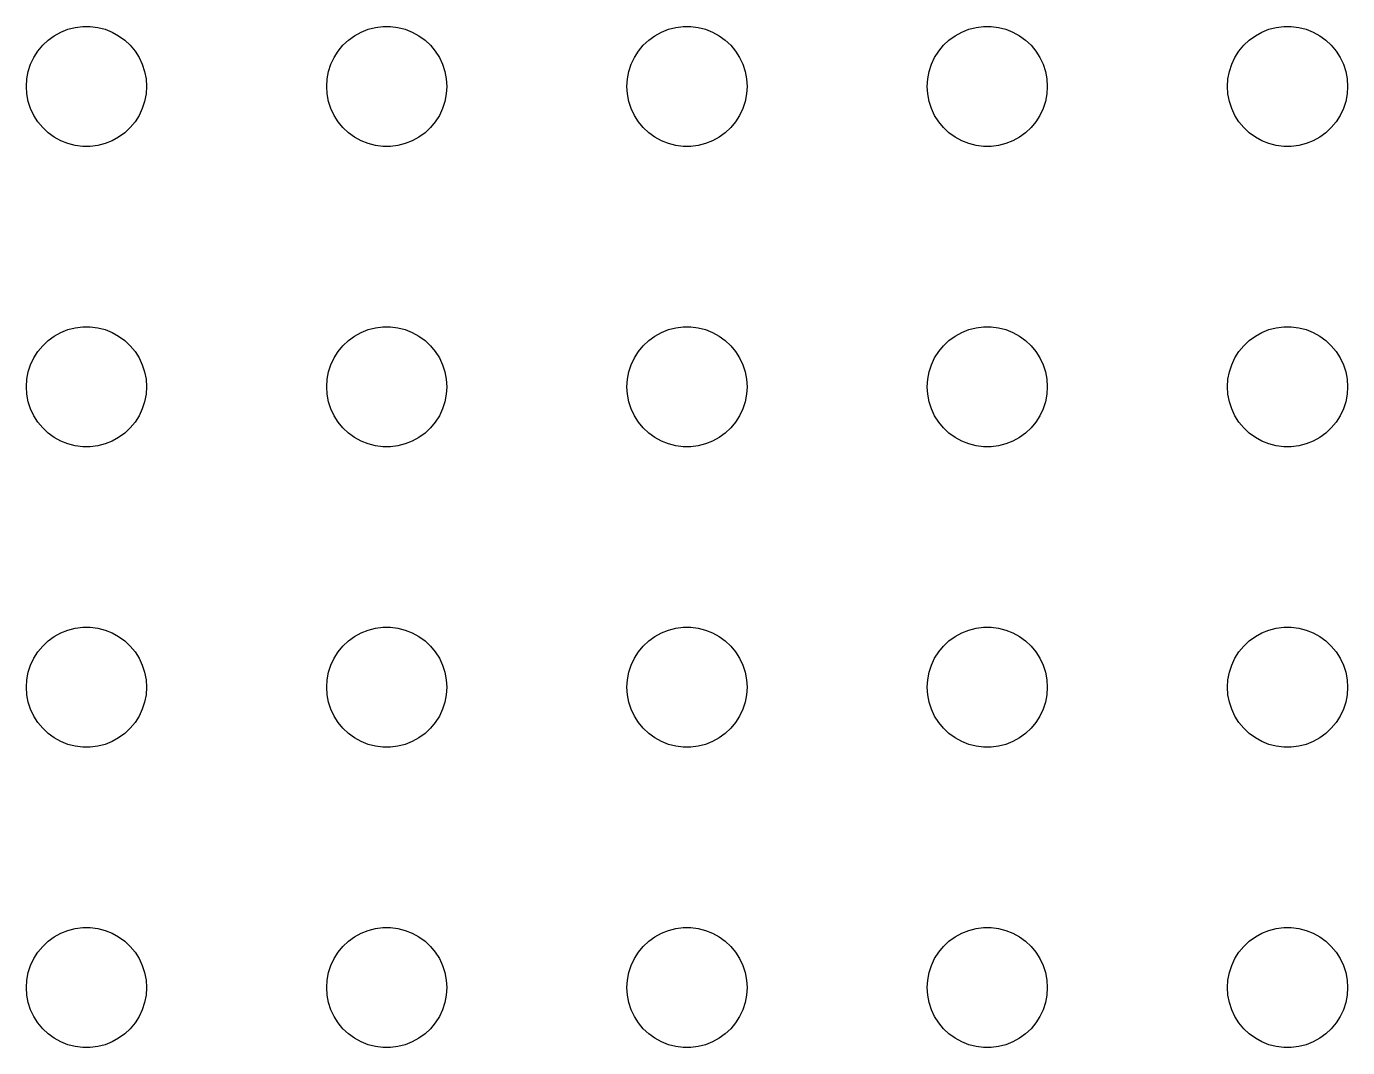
# Model space of a CAD drawing. Header units: metres. Extents: x -75 to 75, y -56 to 56.
# Drawn here: x -35.25 to -2.25, y -1.5 to 24 of the extents above; entities that cross this region are included whole.
import ezdxf

# ---------------------------------------------------------------- set-up
doc = ezdxf.new("R2010")
doc.units = ezdxf.units.M

msp = doc.modelspace()

# ---------------------------------------------------------------- linework, layer by layer
for p, q in [((-34.7061, 23.6558), (-34.5537, 23.7665)), ((-34.5537, 23.7665), (-34.3887, 23.8572)), ((-34.3887, 23.8572), (-34.2135, 23.9266)), ((-34.2135, 23.9266), (-34.0311, 23.9734)), ((-34.0311, 23.9734), (-33.8442, 23.997)), ((-33.8442, 23.997), (-33.6558, 23.997)), ((-33.6558, 23.997), (-33.4689, 23.9734)), ((-33.4689, 23.9734), (-33.2865, 23.9266)), ((-33.2865, 23.9266), (-33.1113, 23.8572)), ((-33.1113, 23.8572), (-32.9463, 23.7665)), ((-32.9463, 23.7665), (-32.7939, 23.6558)), ((-27.2061, 23.6558), (-27.0537, 23.7665)), ((-27.0537, 23.7665), (-26.8887, 23.8572)), ((-26.8887, 23.8572), (-26.7135, 23.9266)), ((-26.7135, 23.9266), (-26.5311, 23.9734)), ((-26.5311, 23.9734), (-26.3442, 23.997)), ((-26.3442, 23.997), (-26.1558, 23.997)), ((-26.1558, 23.997), (-25.9689, 23.9734)), ((-25.9689, 23.9734), (-25.7865, 23.9266)), ((-25.7865, 23.9266), (-25.6113, 23.8572)), ((-25.6113, 23.8572), (-25.4463, 23.7665)), ((-25.4463, 23.7665), (-25.2939, 23.6558)), ((-19.7061, 23.6558), (-19.5537, 23.7665)), ((-19.5537, 23.7665), (-19.3887, 23.8572)), ((-19.3887, 23.8572), (-19.2135, 23.9266)), ((-19.2135, 23.9266), (-19.0311, 23.9734)), ((-19.0311, 23.9734), (-18.8442, 23.997)), ((-18.8442, 23.997), (-18.6558, 23.997)), ((-18.6558, 23.997), (-18.4689, 23.9734)), ((-18.4689, 23.9734), (-18.2865, 23.9266)), ((-18.2865, 23.9266), (-18.1113, 23.8572)), ((-18.1113, 23.8572), (-17.9463, 23.7665)), ((-17.9463, 23.7665), (-17.7939, 23.6558)), ((-12.2061, 23.6558), (-12.0537, 23.7665)), ((-12.0537, 23.7665), (-11.8887, 23.8572)), ((-11.8887, 23.8572), (-11.7135, 23.9266)), ((-11.7135, 23.9266), (-11.5311, 23.9734)), ((-11.5311, 23.9734), (-11.3442, 23.997)), ((-11.3442, 23.997), (-11.1558, 23.997)), ((-11.1558, 23.997), (-10.9689, 23.9734)), ((-10.9689, 23.9734), (-10.7865, 23.9266)), ((-10.7865, 23.9266), (-10.6113, 23.8572)), ((-10.6113, 23.8572), (-10.4463, 23.7665)), ((-10.4463, 23.7665), (-10.2939, 23.6558)), ((-4.70613, 23.6558), (-4.55373, 23.7665)), ((-4.55373, 23.7665), (-4.38866, 23.8572)), ((-4.38866, 23.8572), (-4.21352, 23.9266)), ((-4.21352, 23.9266), (-4.03107, 23.9734)), ((-4.03107, 23.9734), (-3.84418, 23.997)), ((-3.84418, 23.997), (-3.65581, 23.997)), ((-3.65581, 23.997), (-3.46892, 23.9734)), ((-3.46892, 23.9734), (-3.28647, 23.9266)), ((-3.28647, 23.9266), (-3.11133, 23.8572)), ((-3.11133, 23.8572), (-2.94626, 23.7665)), ((-2.94626, 23.7665), (-2.79385, 23.6558)), ((-34.9635, 23.3817), (-34.8434, 23.5268)), ((-34.8434, 23.5268), (-34.7061, 23.6558)), ((-32.7939, 23.6558), (-32.6565, 23.5268)), ((-32.6565, 23.5268), (-32.5365, 23.3817)), ((-27.4635, 23.3817), (-27.3434, 23.5268)), ((-27.3434, 23.5268), (-27.2061, 23.6558)), ((-25.2939, 23.6558), (-25.1565, 23.5268)), ((-25.1565, 23.5268), (-25.0365, 23.3817)), ((-19.9635, 23.3817), (-19.8434, 23.5268)), ((-19.8434, 23.5268), (-19.7061, 23.6558)), ((-17.7939, 23.6558), (-17.6565, 23.5268)), ((-17.6565, 23.5268), (-17.5365, 23.3817)), ((-12.4635, 23.3817), (-12.3434, 23.5268)), ((-12.3434, 23.5268), (-12.2061, 23.6558)), ((-10.2939, 23.6558), (-10.1565, 23.5268)), ((-10.1565, 23.5268), (-10.0365, 23.3817)), ((-4.96352, 23.3817), (-4.84344, 23.5268)), ((-4.84344, 23.5268), (-4.70613, 23.6558)), ((-2.79385, 23.6558), (-2.65654, 23.5268)), ((-2.65654, 23.5268), (-2.53647, 23.3817)), ((-35.1447, 23.0522), (-35.0645, 23.2226)), ((-35.0645, 23.2226), (-34.9635, 23.3817)), ((-32.5365, 23.3817), (-32.4355, 23.2226)), ((-32.4355, 23.2226), (-32.3553, 23.0522)), ((-27.6447, 23.0522), (-27.5645, 23.2226)), ((-27.5645, 23.2226), (-27.4635, 23.3817)), ((-25.0365, 23.3817), (-24.9355, 23.2226)), ((-24.9355, 23.2226), (-24.8553, 23.0522)), ((-20.1447, 23.0522), (-20.0645, 23.2226)), ((-20.0645, 23.2226), (-19.9635, 23.3817)), ((-17.5365, 23.3817), (-17.4355, 23.2226)), ((-17.4355, 23.2226), (-17.3553, 23.0522)), ((-12.6447, 23.0522), (-12.5645, 23.2226)), ((-12.5645, 23.2226), (-12.4635, 23.3817)), ((-10.0365, 23.3817), (-9.93553, 23.2226)), ((-9.93553, 23.2226), (-9.85533, 23.0522)), ((-5.14465, 23.0522), (-5.06445, 23.2226)), ((-5.06445, 23.2226), (-4.96352, 23.3817)), ((-2.53647, 23.3817), (-2.43553, 23.2226)), ((-2.43553, 23.2226), (-2.35533, 23.0522)), ((-35.2382, 22.688), (-35.2029, 22.873)), ((-35.2029, 22.873), (-35.1447, 23.0522)), ((-32.3553, 23.0522), (-32.2971, 22.873)), ((-32.2971, 22.873), (-32.2618, 22.688)), ((-27.7382, 22.688), (-27.7029, 22.873)), ((-27.7029, 22.873), (-27.6447, 23.0522)), ((-24.8553, 23.0522), (-24.7971, 22.873)), ((-24.7971, 22.873), (-24.7618, 22.688)), ((-20.2382, 22.688), (-20.2029, 22.873)), ((-20.2029, 22.873), (-20.1447, 23.0522)), ((-17.3553, 23.0522), (-17.2971, 22.873)), ((-17.2971, 22.873), (-17.2618, 22.688)), ((-12.7382, 22.688), (-12.7029, 22.873)), ((-12.7029, 22.873), (-12.6447, 23.0522)), ((-9.85533, 23.0522), (-9.79712, 22.873)), ((-9.79712, 22.873), (-9.76183, 22.688)), ((-5.23816, 22.688), (-5.20287, 22.873)), ((-5.20287, 22.873), (-5.14465, 23.0522)), ((-2.35533, 23.0522), (-2.29712, 22.873)), ((-2.29712, 22.873), (-2.26183, 22.688)), ((-35.25, 22.5), (-35.2382, 22.688)), ((-35.2382, 22.312), (-35.25, 22.5)), ((-32.2618, 22.688), (-32.25, 22.5)), ((-32.25, 22.5), (-32.2618, 22.312)), ((-27.75, 22.5), (-27.7382, 22.688)), ((-27.7382, 22.312), (-27.75, 22.5)), ((-24.7618, 22.688), (-24.75, 22.5)), ((-24.75, 22.5), (-24.7618, 22.312)), ((-20.25, 22.5), (-20.2382, 22.688)), ((-20.2382, 22.312), (-20.25, 22.5)), ((-17.2618, 22.688), (-17.25, 22.5)), ((-17.25, 22.5), (-17.2618, 22.312)), ((-12.75, 22.5), (-12.7382, 22.688)), ((-12.7382, 22.312), (-12.75, 22.5)), ((-9.76183, 22.688), (-9.75, 22.5)), ((-9.75, 22.5), (-9.76183, 22.312)), ((-5.25, 22.5), (-5.23816, 22.688)), ((-5.23816, 22.312), (-5.25, 22.5)), ((-2.26183, 22.688), (-2.25, 22.5)), ((-2.25, 22.5), (-2.26183, 22.312)), ((-35.2029, 22.127), (-35.2382, 22.312)), ((-35.1447, 21.9478), (-35.2029, 22.127)), ((-32.2971, 22.127), (-32.3553, 21.9478)), ((-32.2618, 22.312), (-32.2971, 22.127)), ((-27.7029, 22.127), (-27.7382, 22.312)), ((-27.6447, 21.9478), (-27.7029, 22.127)), ((-24.7971, 22.127), (-24.8553, 21.9478)), ((-24.7618, 22.312), (-24.7971, 22.127)), ((-20.2029, 22.127), (-20.2382, 22.312)), ((-20.1447, 21.9478), (-20.2029, 22.127)), ((-17.2971, 22.127), (-17.3553, 21.9478)), ((-17.2618, 22.312), (-17.2971, 22.127)), ((-12.7029, 22.127), (-12.7382, 22.312)), ((-12.6447, 21.9478), (-12.7029, 22.127)), ((-9.79712, 22.127), (-9.85533, 21.9478)), ((-9.76183, 22.312), (-9.79712, 22.127)), ((-5.20287, 22.127), (-5.23816, 22.312)), ((-5.14465, 21.9478), (-5.20287, 22.127)), ((-2.29712, 22.127), (-2.35533, 21.9478)), ((-2.26183, 22.312), (-2.29712, 22.127)), ((-35.0645, 21.7774), (-35.1447, 21.9478)), ((-32.3553, 21.9478), (-32.4355, 21.7774)), ((-27.5645, 21.7774), (-27.6447, 21.9478)), ((-24.8553, 21.9478), (-24.9355, 21.7774)), ((-20.0645, 21.7774), (-20.1447, 21.9478)), ((-17.3553, 21.9478), (-17.4355, 21.7774)), ((-12.5645, 21.7774), (-12.6447, 21.9478)), ((-9.85533, 21.9478), (-9.93553, 21.7774)), ((-5.06445, 21.7774), (-5.14465, 21.9478)), ((-2.35533, 21.9478), (-2.43553, 21.7774)), ((-34.9635, 21.6183), (-35.0645, 21.7774)), ((-34.8434, 21.4732), (-34.9635, 21.6183)), ((-34.7061, 21.3442), (-34.8434, 21.4732)), ((-32.6565, 21.4732), (-32.7939, 21.3442)), ((-32.5365, 21.6183), (-32.6565, 21.4732)), ((-32.4355, 21.7774), (-32.5365, 21.6183)), ((-27.4635, 21.6183), (-27.5645, 21.7774)), ((-27.3434, 21.4732), (-27.4635, 21.6183)), ((-27.2061, 21.3442), (-27.3434, 21.4732)), ((-25.1565, 21.4732), (-25.2939, 21.3442)), ((-25.0365, 21.6183), (-25.1565, 21.4732)), ((-24.9355, 21.7774), (-25.0365, 21.6183)), ((-19.9635, 21.6183), (-20.0645, 21.7774)), ((-19.8434, 21.4732), (-19.9635, 21.6183)), ((-19.7061, 21.3442), (-19.8434, 21.4732)), ((-17.6565, 21.4732), (-17.7939, 21.3442)), ((-17.5365, 21.6183), (-17.6565, 21.4732)), ((-17.4355, 21.7774), (-17.5365, 21.6183)), ((-12.4635, 21.6183), (-12.5645, 21.7774)), ((-12.3434, 21.4732), (-12.4635, 21.6183)), ((-12.2061, 21.3442), (-12.3434, 21.4732)), ((-10.1565, 21.4732), (-10.2939, 21.3442)), ((-10.0365, 21.6183), (-10.1565, 21.4732)), ((-9.93553, 21.7774), (-10.0365, 21.6183)), ((-4.96352, 21.6183), (-5.06445, 21.7774)), ((-4.84344, 21.4732), (-4.96352, 21.6183)), ((-4.70613, 21.3442), (-4.84344, 21.4732)), ((-2.65654, 21.4732), (-2.79385, 21.3442)), ((-2.53647, 21.6183), (-2.65654, 21.4732)), ((-2.43553, 21.7774), (-2.53647, 21.6183)), ((-34.5537, 21.2335), (-34.7061, 21.3442)), ((-34.3887, 21.1427), (-34.5537, 21.2335)), ((-34.2135, 21.0734), (-34.3887, 21.1427)), ((-33.1113, 21.1427), (-33.2865, 21.0734)), ((-32.9463, 21.2335), (-33.1113, 21.1427)), ((-32.7939, 21.3442), (-32.9463, 21.2335)), ((-27.0537, 21.2335), (-27.2061, 21.3442)), ((-26.8887, 21.1427), (-27.0537, 21.2335)), ((-26.7135, 21.0734), (-26.8887, 21.1427)), ((-25.6113, 21.1427), (-25.7865, 21.0734)), ((-25.4463, 21.2335), (-25.6113, 21.1427)), ((-25.2939, 21.3442), (-25.4463, 21.2335)), ((-19.5537, 21.2335), (-19.7061, 21.3442)), ((-19.3887, 21.1427), (-19.5537, 21.2335)), ((-19.2135, 21.0734), (-19.3887, 21.1427)), ((-18.1113, 21.1427), (-18.2865, 21.0734)), ((-17.9463, 21.2335), (-18.1113, 21.1427)), ((-17.7939, 21.3442), (-17.9463, 21.2335)), ((-12.0537, 21.2335), (-12.2061, 21.3442)), ((-11.8887, 21.1427), (-12.0537, 21.2335)), ((-11.7135, 21.0734), (-11.8887, 21.1427)), ((-10.6113, 21.1427), (-10.7865, 21.0734)), ((-10.4463, 21.2335), (-10.6113, 21.1427)), ((-10.2939, 21.3442), (-10.4463, 21.2335)), ((-4.55373, 21.2335), (-4.70613, 21.3442)), ((-4.38866, 21.1427), (-4.55373, 21.2335)), ((-4.21352, 21.0734), (-4.38866, 21.1427)), ((-3.11133, 21.1427), (-3.28647, 21.0734)), ((-2.94626, 21.2335), (-3.11133, 21.1427)), ((-2.79385, 21.3442), (-2.94626, 21.2335)), ((-34.0311, 21.0266), (-34.2135, 21.0734)), ((-33.8442, 21.003), (-34.0311, 21.0266)), ((-33.6558, 21.003), (-33.8442, 21.003)), ((-33.4689, 21.0266), (-33.6558, 21.003)), ((-33.2865, 21.0734), (-33.4689, 21.0266)), ((-26.5311, 21.0266), (-26.7135, 21.0734)), ((-26.3442, 21.003), (-26.5311, 21.0266)), ((-26.1558, 21.003), (-26.3442, 21.003)), ((-25.9689, 21.0266), (-26.1558, 21.003)), ((-25.7865, 21.0734), (-25.9689, 21.0266)), ((-19.0311, 21.0266), (-19.2135, 21.0734)), ((-18.8442, 21.003), (-19.0311, 21.0266)), ((-18.6558, 21.003), (-18.8442, 21.003)), ((-18.4689, 21.0266), (-18.6558, 21.003)), ((-18.2865, 21.0734), (-18.4689, 21.0266)), ((-11.5311, 21.0266), (-11.7135, 21.0734)), ((-11.3442, 21.003), (-11.5311, 21.0266)), ((-11.1558, 21.003), (-11.3442, 21.003)), ((-10.9689, 21.0266), (-11.1558, 21.003)), ((-10.7865, 21.0734), (-10.9689, 21.0266)), ((-4.03107, 21.0266), (-4.21352, 21.0734)), ((-3.84418, 21.003), (-4.03107, 21.0266)), ((-3.65581, 21.003), (-3.84418, 21.003)), ((-3.46892, 21.0266), (-3.65581, 21.003)), ((-3.28647, 21.0734), (-3.46892, 21.0266)), ((-34.7061, 16.1558), (-34.5537, 16.2665)), ((-34.5537, 16.2665), (-34.3887, 16.3572)), ((-34.3887, 16.3572), (-34.2135, 16.4266)), ((-34.2135, 16.4266), (-34.0311, 16.4734)), ((-34.0311, 16.4734), (-33.8442, 16.497)), ((-33.8442, 16.497), (-33.6558, 16.497)), ((-33.6558, 16.497), (-33.4689, 16.4734)), ((-33.4689, 16.4734), (-33.2865, 16.4266)), ((-33.2865, 16.4266), (-33.1113, 16.3572)), ((-33.1113, 16.3572), (-32.9463, 16.2665)), ((-32.9463, 16.2665), (-32.7939, 16.1558)), ((-27.2061, 16.1558), (-27.0537, 16.2665)), ((-27.0537, 16.2665), (-26.8887, 16.3572)), ((-26.8887, 16.3572), (-26.7135, 16.4266)), ((-26.7135, 16.4266), (-26.5311, 16.4734)), ((-26.5311, 16.4734), (-26.3442, 16.497)), ((-26.3442, 16.497), (-26.1558, 16.497)), ((-26.1558, 16.497), (-25.9689, 16.4734)), ((-25.9689, 16.4734), (-25.7865, 16.4266)), ((-25.7865, 16.4266), (-25.6113, 16.3572)), ((-25.6113, 16.3572), (-25.4463, 16.2665)), ((-25.4463, 16.2665), (-25.2939, 16.1558)), ((-19.7061, 16.1558), (-19.5537, 16.2665)), ((-19.5537, 16.2665), (-19.3887, 16.3572)), ((-19.3887, 16.3572), (-19.2135, 16.4266)), ((-19.2135, 16.4266), (-19.0311, 16.4734)), ((-19.0311, 16.4734), (-18.8442, 16.497)), ((-18.8442, 16.497), (-18.6558, 16.497)), ((-18.6558, 16.497), (-18.4689, 16.4734)), ((-18.4689, 16.4734), (-18.2865, 16.4266)), ((-18.2865, 16.4266), (-18.1113, 16.3572)), ((-18.1113, 16.3572), (-17.9463, 16.2665)), ((-17.9463, 16.2665), (-17.7939, 16.1558)), ((-12.2061, 16.1558), (-12.0537, 16.2665)), ((-12.0537, 16.2665), (-11.8887, 16.3572)), ((-11.8887, 16.3572), (-11.7135, 16.4266)), ((-11.7135, 16.4266), (-11.5311, 16.4734)), ((-11.5311, 16.4734), (-11.3442, 16.497)), ((-11.3442, 16.497), (-11.1558, 16.497)), ((-11.1558, 16.497), (-10.9689, 16.4734)), ((-10.9689, 16.4734), (-10.7865, 16.4266)), ((-10.7865, 16.4266), (-10.6113, 16.3572)), ((-10.6113, 16.3572), (-10.4463, 16.2665)), ((-10.4463, 16.2665), (-10.2939, 16.1558)), ((-4.70613, 16.1558), (-4.55373, 16.2665)), ((-4.55373, 16.2665), (-4.38866, 16.3572)), ((-4.38866, 16.3572), (-4.21352, 16.4266)), ((-4.21352, 16.4266), (-4.03107, 16.4734)), ((-4.03107, 16.4734), (-3.84418, 16.497)), ((-3.84418, 16.497), (-3.65581, 16.497)), ((-3.65581, 16.497), (-3.46892, 16.4734)), ((-3.46892, 16.4734), (-3.28647, 16.4266)), ((-3.28647, 16.4266), (-3.11133, 16.3572)), ((-3.11133, 16.3572), (-2.94626, 16.2665)), ((-2.94626, 16.2665), (-2.79385, 16.1558)), ((-35.0645, 15.7226), (-34.9635, 15.8817)), ((-34.9635, 15.8817), (-34.8434, 16.0268)), ((-34.8434, 16.0268), (-34.7061, 16.1558)), ((-32.7939, 16.1558), (-32.6565, 16.0268)), ((-32.6565, 16.0268), (-32.5365, 15.8817)), ((-32.5365, 15.8817), (-32.4355, 15.7226)), ((-27.5645, 15.7226), (-27.4635, 15.8817)), ((-27.4635, 15.8817), (-27.3434, 16.0268)), ((-27.3434, 16.0268), (-27.2061, 16.1558)), ((-25.2939, 16.1558), (-25.1565, 16.0268)), ((-25.1565, 16.0268), (-25.0365, 15.8817)), ((-25.0365, 15.8817), (-24.9355, 15.7226)), ((-20.0645, 15.7226), (-19.9635, 15.8817)), ((-19.9635, 15.8817), (-19.8434, 16.0268)), ((-19.8434, 16.0268), (-19.7061, 16.1558)), ((-17.7939, 16.1558), (-17.6565, 16.0268)), ((-17.6565, 16.0268), (-17.5365, 15.8817)), ((-17.5365, 15.8817), (-17.4355, 15.7226)), ((-12.5645, 15.7226), (-12.4635, 15.8817)), ((-12.4635, 15.8817), (-12.3434, 16.0268)), ((-12.3434, 16.0268), (-12.2061, 16.1558)), ((-10.2939, 16.1558), (-10.1565, 16.0268)), ((-10.1565, 16.0268), (-10.0365, 15.8817)), ((-10.0365, 15.8817), (-9.93553, 15.7226)), ((-5.06445, 15.7226), (-4.96352, 15.8817)), ((-4.96352, 15.8817), (-4.84344, 16.0268)), ((-4.84344, 16.0268), (-4.70613, 16.1558)), ((-2.79385, 16.1558), (-2.65654, 16.0268)), ((-2.65654, 16.0268), (-2.53647, 15.8817)), ((-2.53647, 15.8817), (-2.43553, 15.7226)), ((-35.2029, 15.373), (-35.1447, 15.5522)), ((-35.1447, 15.5522), (-35.0645, 15.7226)), ((-32.4355, 15.7226), (-32.3553, 15.5522)), ((-32.3553, 15.5522), (-32.2971, 15.373)), ((-27.7029, 15.373), (-27.6447, 15.5522)), ((-27.6447, 15.5522), (-27.5645, 15.7226)), ((-24.9355, 15.7226), (-24.8553, 15.5522)), ((-24.8553, 15.5522), (-24.7971, 15.373)), ((-20.2029, 15.373), (-20.1447, 15.5522)), ((-20.1447, 15.5522), (-20.0645, 15.7226)), ((-17.4355, 15.7226), (-17.3553, 15.5522)), ((-17.3553, 15.5522), (-17.2971, 15.373)), ((-12.7029, 15.373), (-12.6447, 15.5522)), ((-12.6447, 15.5522), (-12.5645, 15.7226)), ((-9.93553, 15.7226), (-9.85533, 15.5522)), ((-9.85533, 15.5522), (-9.79712, 15.373)), ((-5.20287, 15.373), (-5.14465, 15.5522)), ((-5.14465, 15.5522), (-5.06445, 15.7226)), ((-2.43553, 15.7226), (-2.35533, 15.5522)), ((-2.35533, 15.5522), (-2.29712, 15.373)), ((-35.25, 15), (-35.2382, 15.188)), ((-35.2382, 15.188), (-35.2029, 15.373)), ((-32.2971, 15.373), (-32.2618, 15.188)), ((-32.2618, 15.188), (-32.25, 15)), ((-27.75, 15), (-27.7382, 15.188)), ((-27.7382, 15.188), (-27.7029, 15.373)), ((-24.7971, 15.373), (-24.7618, 15.188)), ((-24.7618, 15.188), (-24.75, 15)), ((-20.25, 15), (-20.2382, 15.188)), ((-20.2382, 15.188), (-20.2029, 15.373)), ((-17.2971, 15.373), (-17.2618, 15.188)), ((-17.2618, 15.188), (-17.25, 15)), ((-12.75, 15), (-12.7382, 15.188)), ((-12.7382, 15.188), (-12.7029, 15.373)), ((-9.79712, 15.373), (-9.76183, 15.188)), ((-9.76183, 15.188), (-9.75, 15)), ((-5.25, 15), (-5.23816, 15.188)), ((-5.23816, 15.188), (-5.20287, 15.373)), ((-2.29712, 15.373), (-2.26183, 15.188)), ((-2.26183, 15.188), (-2.25, 15)), ((-35.2382, 14.812), (-35.25, 15)), ((-32.25, 15), (-32.2618, 14.812)), ((-27.7382, 14.812), (-27.75, 15)), ((-24.75, 15), (-24.7618, 14.812)), ((-20.2382, 14.812), (-20.25, 15)), ((-17.25, 15), (-17.2618, 14.812)), ((-12.7382, 14.812), (-12.75, 15)), ((-9.75, 15), (-9.76183, 14.812)), ((-5.23816, 14.812), (-5.25, 15)), ((-2.25, 15), (-2.26183, 14.812)), ((-35.2029, 14.627), (-35.2382, 14.812)), ((-35.1447, 14.4478), (-35.2029, 14.627)), ((-32.2971, 14.627), (-32.3553, 14.4478)), ((-32.2618, 14.812), (-32.2971, 14.627)), ((-27.7029, 14.627), (-27.7382, 14.812)), ((-27.6447, 14.4478), (-27.7029, 14.627)), ((-24.7971, 14.627), (-24.8553, 14.4478)), ((-24.7618, 14.812), (-24.7971, 14.627)), ((-20.2029, 14.627), (-20.2382, 14.812)), ((-20.1447, 14.4478), (-20.2029, 14.627)), ((-17.2971, 14.627), (-17.3553, 14.4478)), ((-17.2618, 14.812), (-17.2971, 14.627)), ((-12.7029, 14.627), (-12.7382, 14.812)), ((-12.6447, 14.4478), (-12.7029, 14.627)), ((-9.79712, 14.627), (-9.85533, 14.4478)), ((-9.76183, 14.812), (-9.79712, 14.627)), ((-5.20287, 14.627), (-5.23816, 14.812)), ((-5.14465, 14.4478), (-5.20287, 14.627)), ((-2.29712, 14.627), (-2.35533, 14.4478)), ((-2.26183, 14.812), (-2.29712, 14.627)), ((-35.0645, 14.2774), (-35.1447, 14.4478)), ((-34.9635, 14.1183), (-35.0645, 14.2774)), ((-32.4355, 14.2774), (-32.5365, 14.1183)), ((-32.3553, 14.4478), (-32.4355, 14.2774)), ((-27.5645, 14.2774), (-27.6447, 14.4478)), ((-27.4635, 14.1183), (-27.5645, 14.2774)), ((-24.9355, 14.2774), (-25.0365, 14.1183)), ((-24.8553, 14.4478), (-24.9355, 14.2774)), ((-20.0645, 14.2774), (-20.1447, 14.4478)), ((-19.9635, 14.1183), (-20.0645, 14.2774)), ((-17.4355, 14.2774), (-17.5365, 14.1183)), ((-17.3553, 14.4478), (-17.4355, 14.2774)), ((-12.5645, 14.2774), (-12.6447, 14.4478)), ((-12.4635, 14.1183), (-12.5645, 14.2774)), ((-9.93553, 14.2774), (-10.0365, 14.1183)), ((-9.85533, 14.4478), (-9.93553, 14.2774)), ((-5.06445, 14.2774), (-5.14465, 14.4478)), ((-4.96352, 14.1183), (-5.06445, 14.2774)), ((-2.43553, 14.2774), (-2.53647, 14.1183)), ((-2.35533, 14.4478), (-2.43553, 14.2774)), ((-34.8434, 13.9732), (-34.9635, 14.1183)), ((-34.7061, 13.8442), (-34.8434, 13.9732)), ((-32.6565, 13.9732), (-32.7939, 13.8442)), ((-32.5365, 14.1183), (-32.6565, 13.9732)), ((-27.3434, 13.9732), (-27.4635, 14.1183)), ((-27.2061, 13.8442), (-27.3434, 13.9732)), ((-25.1565, 13.9732), (-25.2939, 13.8442)), ((-25.0365, 14.1183), (-25.1565, 13.9732)), ((-19.8434, 13.9732), (-19.9635, 14.1183)), ((-19.7061, 13.8442), (-19.8434, 13.9732)), ((-17.6565, 13.9732), (-17.7939, 13.8442)), ((-17.5365, 14.1183), (-17.6565, 13.9732)), ((-12.3434, 13.9732), (-12.4635, 14.1183)), ((-12.2061, 13.8442), (-12.3434, 13.9732)), ((-10.1565, 13.9732), (-10.2939, 13.8442)), ((-10.0365, 14.1183), (-10.1565, 13.9732)), ((-4.84344, 13.9732), (-4.96352, 14.1183)), ((-4.70613, 13.8442), (-4.84344, 13.9732)), ((-2.65654, 13.9732), (-2.79385, 13.8442)), ((-2.53647, 14.1183), (-2.65654, 13.9732)), ((-34.5537, 13.7335), (-34.7061, 13.8442)), ((-34.3887, 13.6427), (-34.5537, 13.7335)), ((-34.2135, 13.5734), (-34.3887, 13.6427)), ((-34.0311, 13.5266), (-34.2135, 13.5734)), ((-33.2865, 13.5734), (-33.4689, 13.5266)), ((-33.1113, 13.6427), (-33.2865, 13.5734)), ((-32.9463, 13.7335), (-33.1113, 13.6427)), ((-32.7939, 13.8442), (-32.9463, 13.7335)), ((-27.0537, 13.7335), (-27.2061, 13.8442)), ((-26.8887, 13.6427), (-27.0537, 13.7335)), ((-26.7135, 13.5734), (-26.8887, 13.6427)), ((-26.5311, 13.5266), (-26.7135, 13.5734)), ((-25.7865, 13.5734), (-25.9689, 13.5266)), ((-25.6113, 13.6427), (-25.7865, 13.5734)), ((-25.4463, 13.7335), (-25.6113, 13.6427)), ((-25.2939, 13.8442), (-25.4463, 13.7335)), ((-19.5537, 13.7335), (-19.7061, 13.8442)), ((-19.3887, 13.6427), (-19.5537, 13.7335)), ((-19.2135, 13.5734), (-19.3887, 13.6427)), ((-19.0311, 13.5266), (-19.2135, 13.5734)), ((-18.2865, 13.5734), (-18.4689, 13.5266)), ((-18.1113, 13.6427), (-18.2865, 13.5734)), ((-17.9463, 13.7335), (-18.1113, 13.6427)), ((-17.7939, 13.8442), (-17.9463, 13.7335)), ((-12.0537, 13.7335), (-12.2061, 13.8442)), ((-11.8887, 13.6427), (-12.0537, 13.7335)), ((-11.7135, 13.5734), (-11.8887, 13.6427)), ((-11.5311, 13.5266), (-11.7135, 13.5734)), ((-10.7865, 13.5734), (-10.9689, 13.5266)), ((-10.6113, 13.6427), (-10.7865, 13.5734)), ((-10.4463, 13.7335), (-10.6113, 13.6427)), ((-10.2939, 13.8442), (-10.4463, 13.7335)), ((-4.55373, 13.7335), (-4.70613, 13.8442)), ((-4.38866, 13.6427), (-4.55373, 13.7335)), ((-4.21352, 13.5734), (-4.38866, 13.6427)), ((-4.03107, 13.5266), (-4.21352, 13.5734)), ((-3.28647, 13.5734), (-3.46892, 13.5266)), ((-3.11133, 13.6427), (-3.28647, 13.5734)), ((-2.94626, 13.7335), (-3.11133, 13.6427)), ((-2.79385, 13.8442), (-2.94626, 13.7335)), ((-33.8442, 13.5029), (-34.0311, 13.5266)), ((-33.6558, 13.5029), (-33.8442, 13.5029)), ((-33.4689, 13.5266), (-33.6558, 13.5029)), ((-26.3442, 13.5029), (-26.5311, 13.5266)), ((-26.1558, 13.5029), (-26.3442, 13.5029)), ((-25.9689, 13.5266), (-26.1558, 13.5029)), ((-18.8442, 13.5029), (-19.0311, 13.5266)), ((-18.6558, 13.5029), (-18.8442, 13.5029)), ((-18.4689, 13.5266), (-18.6558, 13.5029)), ((-11.3442, 13.5029), (-11.5311, 13.5266)), ((-11.1558, 13.5029), (-11.3442, 13.5029)), ((-10.9689, 13.5266), (-11.1558, 13.5029)), ((-3.84418, 13.5029), (-4.03107, 13.5266)), ((-3.65581, 13.5029), (-3.84418, 13.5029)), ((-3.46892, 13.5266), (-3.65581, 13.5029)), ((-34.3887, 8.85724), (-34.2135, 8.92657)), ((-34.2135, 8.92657), (-34.0311, 8.97342)), ((-34.0311, 8.97342), (-33.8442, 8.99704)), ((-33.8442, 8.99704), (-33.6558, 8.99704)), ((-33.6558, 8.99704), (-33.4689, 8.97342)), ((-33.4689, 8.97342), (-33.2865, 8.92657)), ((-33.2865, 8.92657), (-33.1113, 8.85724)), ((-26.8887, 8.85724), (-26.7135, 8.92657)), ((-26.7135, 8.92657), (-26.5311, 8.97342)), ((-26.5311, 8.97342), (-26.3442, 8.99704)), ((-26.3442, 8.99704), (-26.1558, 8.99704)), ((-26.1558, 8.99704), (-25.9689, 8.97342)), ((-25.9689, 8.97342), (-25.7865, 8.92657)), ((-25.7865, 8.92657), (-25.6113, 8.85724)), ((-19.3887, 8.85724), (-19.2135, 8.92657)), ((-19.2135, 8.92657), (-19.0311, 8.97342)), ((-19.0311, 8.97342), (-18.8442, 8.99704)), ((-18.8442, 8.99704), (-18.6558, 8.99704)), ((-18.6558, 8.99704), (-18.4689, 8.97342)), ((-18.4689, 8.97342), (-18.2865, 8.92657)), ((-18.2865, 8.92657), (-18.1113, 8.85724)), ((-11.8887, 8.85724), (-11.7135, 8.92657)), ((-11.7135, 8.92657), (-11.5311, 8.97342)), ((-11.5311, 8.97342), (-11.3442, 8.99704)), ((-11.3442, 8.99704), (-11.1558, 8.99704)), ((-11.1558, 8.99704), (-10.9689, 8.97342)), ((-10.9689, 8.97342), (-10.7865, 8.92657)), ((-10.7865, 8.92657), (-10.6113, 8.85724)), ((-4.38866, 8.85724), (-4.21352, 8.92657)), ((-4.21352, 8.92657), (-4.03107, 8.97342)), ((-4.03107, 8.97342), (-3.84418, 8.99704)), ((-3.84418, 8.99704), (-3.65581, 8.99704)), ((-3.65581, 8.99704), (-3.46892, 8.97342)), ((-3.46892, 8.97342), (-3.28647, 8.92657)), ((-3.28647, 8.92657), (-3.11133, 8.85724)), ((-34.8434, 8.52681), (-34.7061, 8.65576)), ((-34.7061, 8.65576), (-34.5537, 8.76648)), ((-34.5537, 8.76648), (-34.3887, 8.85724)), ((-33.1113, 8.85724), (-32.9463, 8.76648)), ((-32.9463, 8.76648), (-32.7939, 8.65576)), ((-32.7939, 8.65576), (-32.6565, 8.52681)), ((-27.3434, 8.52681), (-27.2061, 8.65576)), ((-27.2061, 8.65576), (-27.0537, 8.76648)), ((-27.0537, 8.76648), (-26.8887, 8.85724)), ((-25.6113, 8.85724), (-25.4463, 8.76648)), ((-25.4463, 8.76648), (-25.2939, 8.65576)), ((-25.2939, 8.65576), (-25.1565, 8.52681)), ((-19.8434, 8.52681), (-19.7061, 8.65576)), ((-19.7061, 8.65576), (-19.5537, 8.76648)), ((-19.5537, 8.76648), (-19.3887, 8.85724)), ((-18.1113, 8.85724), (-17.9463, 8.76648)), ((-17.9463, 8.76648), (-17.7939, 8.65576)), ((-17.7939, 8.65576), (-17.6565, 8.52681)), ((-12.3434, 8.52681), (-12.2061, 8.65576)), ((-12.2061, 8.65576), (-12.0537, 8.76648)), ((-12.0537, 8.76648), (-11.8887, 8.85724)), ((-10.6113, 8.85724), (-10.4463, 8.76648)), ((-10.4463, 8.76648), (-10.2939, 8.65576)), ((-10.2939, 8.65576), (-10.1565, 8.52681)), ((-4.84344, 8.52681), (-4.70613, 8.65576)), ((-4.70613, 8.65576), (-4.55373, 8.76648)), ((-4.55373, 8.76648), (-4.38866, 8.85724)), ((-3.11133, 8.85724), (-2.94626, 8.76648)), ((-2.94626, 8.76648), (-2.79385, 8.65576)), ((-2.79385, 8.65576), (-2.65654, 8.52681)), ((-35.0645, 8.22263), (-34.9635, 8.38167)), ((-34.9635, 8.38167), (-34.8434, 8.52681)), ((-32.6565, 8.52681), (-32.5365, 8.38167)), ((-32.5365, 8.38167), (-32.4355, 8.22263)), ((-27.5645, 8.22263), (-27.4635, 8.38167)), ((-27.4635, 8.38167), (-27.3434, 8.52681)), ((-25.1565, 8.52681), (-25.0365, 8.38167)), ((-25.0365, 8.38167), (-24.9355, 8.22263)), ((-20.0645, 8.22263), (-19.9635, 8.38167)), ((-19.9635, 8.38167), (-19.8434, 8.52681)), ((-17.6565, 8.52681), (-17.5365, 8.38167)), ((-17.5365, 8.38167), (-17.4355, 8.22263)), ((-12.5645, 8.22263), (-12.4635, 8.38167)), ((-12.4635, 8.38167), (-12.3434, 8.52681)), ((-10.1565, 8.52681), (-10.0365, 8.38167)), ((-10.0365, 8.38167), (-9.93553, 8.22263)), ((-5.06445, 8.22263), (-4.96352, 8.38167)), ((-4.96352, 8.38167), (-4.84344, 8.52681)), ((-2.65654, 8.52681), (-2.53647, 8.38167)), ((-2.53647, 8.38167), (-2.43553, 8.22263)), ((-35.2029, 7.87303), (-35.1447, 8.05219)), ((-35.1447, 8.05219), (-35.0645, 8.22263)), ((-32.4355, 8.22263), (-32.3553, 8.05219)), ((-32.3553, 8.05219), (-32.2971, 7.87303)), ((-27.7029, 7.87303), (-27.6447, 8.05219)), ((-27.6447, 8.05219), (-27.5645, 8.22263)), ((-24.9355, 8.22263), (-24.8553, 8.05219)), ((-24.8553, 8.05219), (-24.7971, 7.87303)), ((-20.2029, 7.87303), (-20.1447, 8.05219)), ((-20.1447, 8.05219), (-20.0645, 8.22263)), ((-17.4355, 8.22263), (-17.3553, 8.05219)), ((-17.3553, 8.05219), (-17.2971, 7.87303)), ((-12.7029, 7.87303), (-12.6447, 8.05219)), ((-12.6447, 8.05219), (-12.5645, 8.22263)), ((-9.93553, 8.22263), (-9.85533, 8.05219)), ((-9.85533, 8.05219), (-9.79712, 7.87303)), ((-5.20287, 7.87303), (-5.14465, 8.05219)), ((-5.14465, 8.05219), (-5.06445, 8.22263)), ((-2.43553, 8.22263), (-2.35533, 8.05219)), ((-2.35533, 8.05219), (-2.29712, 7.87303)), ((-35.25, 7.5), (-35.2382, 7.68799)), ((-35.2382, 7.68799), (-35.2029, 7.87303)), ((-32.2971, 7.87303), (-32.2618, 7.68799)), ((-32.2618, 7.68799), (-32.25, 7.5)), ((-27.75, 7.5), (-27.7382, 7.68799)), ((-27.7382, 7.68799), (-27.7029, 7.87303)), ((-24.7971, 7.87303), (-24.7618, 7.68799)), ((-24.7618, 7.68799), (-24.75, 7.5)), ((-20.25, 7.5), (-20.2382, 7.68799)), ((-20.2382, 7.68799), (-20.2029, 7.87303)), ((-17.2971, 7.87303), (-17.2618, 7.68799)), ((-17.2618, 7.68799), (-17.25, 7.5)), ((-12.75, 7.5), (-12.7382, 7.68799)), ((-12.7382, 7.68799), (-12.7029, 7.87303)), ((-9.79712, 7.87303), (-9.76183, 7.68799)), ((-9.76183, 7.68799), (-9.75, 7.5)), ((-5.25, 7.5), (-5.23816, 7.68799)), ((-5.23816, 7.68799), (-5.20287, 7.87303)), ((-2.29712, 7.87303), (-2.26183, 7.68799)), ((-2.26183, 7.68799), (-2.25, 7.5)), ((-35.2382, 7.312), (-35.25, 7.5)), ((-35.2029, 7.12695), (-35.2382, 7.312)), ((-32.2618, 7.312), (-32.2971, 7.12695)), ((-32.25, 7.5), (-32.2618, 7.312)), ((-27.7382, 7.312), (-27.75, 7.5)), ((-27.7029, 7.12695), (-27.7382, 7.312)), ((-24.7618, 7.312), (-24.7971, 7.12695)), ((-24.75, 7.5), (-24.7618, 7.312)), ((-20.2382, 7.312), (-20.25, 7.5)), ((-20.2029, 7.12695), (-20.2382, 7.312)), ((-17.2618, 7.312), (-17.2971, 7.12695)), ((-17.25, 7.5), (-17.2618, 7.312)), ((-12.7382, 7.312), (-12.75, 7.5)), ((-12.7029, 7.12695), (-12.7382, 7.312)), ((-9.76183, 7.312), (-9.79712, 7.12695)), ((-9.75, 7.5), (-9.76183, 7.312)), ((-5.23816, 7.312), (-5.25, 7.5)), ((-5.20287, 7.12695), (-5.23816, 7.312)), ((-2.26183, 7.312), (-2.29712, 7.12695)), ((-2.25, 7.5), (-2.26183, 7.312)), ((-35.1447, 6.9478), (-35.2029, 7.12695)), ((-35.0645, 6.77736), (-35.1447, 6.9478)), ((-32.3553, 6.9478), (-32.4355, 6.77736)), ((-32.2971, 7.12695), (-32.3553, 6.9478)), ((-27.6447, 6.9478), (-27.7029, 7.12695)), ((-27.5645, 6.77736), (-27.6447, 6.9478)), ((-24.8553, 6.9478), (-24.9355, 6.77736)), ((-24.7971, 7.12695), (-24.8553, 6.9478)), ((-20.1447, 6.9478), (-20.2029, 7.12695)), ((-20.0645, 6.77736), (-20.1447, 6.9478)), ((-17.3553, 6.9478), (-17.4355, 6.77736)), ((-17.2971, 7.12695), (-17.3553, 6.9478)), ((-12.6447, 6.9478), (-12.7029, 7.12695)), ((-12.5645, 6.77736), (-12.6447, 6.9478)), ((-9.85533, 6.9478), (-9.93553, 6.77736)), ((-9.79712, 7.12695), (-9.85533, 6.9478)), ((-5.14465, 6.9478), (-5.20287, 7.12695)), ((-5.06445, 6.77736), (-5.14465, 6.9478)), ((-2.35533, 6.9478), (-2.43553, 6.77736)), ((-2.29712, 7.12695), (-2.35533, 6.9478)), ((-34.9635, 6.61832), (-35.0645, 6.77736)), ((-34.8434, 6.47318), (-34.9635, 6.61832)), ((-32.5365, 6.61832), (-32.6565, 6.47318)), ((-32.4355, 6.77736), (-32.5365, 6.61832)), ((-27.4635, 6.61832), (-27.5645, 6.77736)), ((-27.3434, 6.47318), (-27.4635, 6.61832)), ((-25.0365, 6.61832), (-25.1565, 6.47318)), ((-24.9355, 6.77736), (-25.0365, 6.61832)), ((-19.9635, 6.61832), (-20.0645, 6.77736)), ((-19.8434, 6.47318), (-19.9635, 6.61832)), ((-17.5365, 6.61832), (-17.6565, 6.47318)), ((-17.4355, 6.77736), (-17.5365, 6.61832)), ((-12.4635, 6.61832), (-12.5645, 6.77736)), ((-12.3434, 6.47318), (-12.4635, 6.61832)), ((-10.0365, 6.61832), (-10.1565, 6.47318)), ((-9.93553, 6.77736), (-10.0365, 6.61832)), ((-4.96352, 6.61832), (-5.06445, 6.77736)), ((-4.84344, 6.47318), (-4.96352, 6.61832)), ((-2.53647, 6.61832), (-2.65654, 6.47318)), ((-2.43553, 6.77736), (-2.53647, 6.61832)), ((-34.7061, 6.34422), (-34.8434, 6.47318)), ((-34.5537, 6.23351), (-34.7061, 6.34422)), ((-32.7939, 6.34422), (-32.9463, 6.23351)), ((-32.6565, 6.47318), (-32.7939, 6.34422)), ((-27.2061, 6.34422), (-27.3434, 6.47318)), ((-27.0537, 6.23351), (-27.2061, 6.34422)), ((-25.2939, 6.34422), (-25.4463, 6.23351)), ((-25.1565, 6.47318), (-25.2939, 6.34422)), ((-19.7061, 6.34422), (-19.8434, 6.47318)), ((-19.5537, 6.23351), (-19.7061, 6.34422)), ((-17.7939, 6.34422), (-17.9463, 6.23351)), ((-17.6565, 6.47318), (-17.7939, 6.34422)), ((-12.2061, 6.34422), (-12.3434, 6.47318)), ((-12.0537, 6.23351), (-12.2061, 6.34422)), ((-10.2939, 6.34422), (-10.4463, 6.23351)), ((-10.1565, 6.47318), (-10.2939, 6.34422)), ((-4.70613, 6.34422), (-4.84344, 6.47318)), ((-4.55373, 6.23351), (-4.70613, 6.34422)), ((-2.79385, 6.34422), (-2.94626, 6.23351)), ((-2.65654, 6.47318), (-2.79385, 6.34422)), ((-34.3887, 6.14275), (-34.5537, 6.23351)), ((-34.2135, 6.07341), (-34.3887, 6.14275)), ((-34.0311, 6.02657), (-34.2135, 6.07341)), ((-33.8442, 6.00294), (-34.0311, 6.02657)), ((-33.6558, 6.00294), (-33.8442, 6.00294)), ((-33.4689, 6.02657), (-33.6558, 6.00294)), ((-33.2865, 6.07341), (-33.4689, 6.02657)), ((-33.1113, 6.14275), (-33.2865, 6.07341)), ((-32.9463, 6.23351), (-33.1113, 6.14275)), ((-26.8887, 6.14275), (-27.0537, 6.23351)), ((-26.7135, 6.07341), (-26.8887, 6.14275)), ((-26.5311, 6.02657), (-26.7135, 6.07341)), ((-26.3442, 6.00294), (-26.5311, 6.02657)), ((-26.1558, 6.00294), (-26.3442, 6.00294)), ((-25.9689, 6.02657), (-26.1558, 6.00294)), ((-25.7865, 6.07341), (-25.9689, 6.02657)), ((-25.6113, 6.14275), (-25.7865, 6.07341)), ((-25.4463, 6.23351), (-25.6113, 6.14275)), ((-19.3887, 6.14275), (-19.5537, 6.23351)), ((-19.2135, 6.07341), (-19.3887, 6.14275)), ((-19.0311, 6.02657), (-19.2135, 6.07341)), ((-18.8442, 6.00294), (-19.0311, 6.02657)), ((-18.6558, 6.00294), (-18.8442, 6.00294)), ((-18.4689, 6.02657), (-18.6558, 6.00294)), ((-18.2865, 6.07341), (-18.4689, 6.02657)), ((-18.1113, 6.14275), (-18.2865, 6.07341)), ((-17.9463, 6.23351), (-18.1113, 6.14275)), ((-11.8887, 6.14275), (-12.0537, 6.23351)), ((-11.7135, 6.07341), (-11.8887, 6.14275)), ((-11.5311, 6.02657), (-11.7135, 6.07341)), ((-11.3442, 6.00294), (-11.5311, 6.02657)), ((-11.1558, 6.00294), (-11.3442, 6.00294)), ((-10.9689, 6.02657), (-11.1558, 6.00294)), ((-10.7865, 6.07341), (-10.9689, 6.02657)), ((-10.6113, 6.14275), (-10.7865, 6.07341)), ((-10.4463, 6.23351), (-10.6113, 6.14275)), ((-4.38866, 6.14275), (-4.55373, 6.23351)), ((-4.21352, 6.07341), (-4.38866, 6.14275)), ((-4.03107, 6.02657), (-4.21352, 6.07341)), ((-3.84418, 6.00294), (-4.03107, 6.02657)), ((-3.65581, 6.00294), (-3.84418, 6.00294)), ((-3.46892, 6.02657), (-3.65581, 6.00294)), ((-3.28647, 6.07341), (-3.46892, 6.02657)), ((-3.11133, 6.14275), (-3.28647, 6.07341)), ((-2.94626, 6.23351), (-3.11133, 6.14275)), ((-34.5537, 1.26648), (-34.3887, 1.35724)), ((-34.3887, 1.35724), (-34.2135, 1.42657)), ((-34.2135, 1.42657), (-34.0311, 1.47342)), ((-34.0311, 1.47342), (-33.8442, 1.49704)), ((-33.8442, 1.49704), (-33.6558, 1.49704)), ((-33.6558, 1.49704), (-33.4689, 1.47342)), ((-33.4689, 1.47342), (-33.2865, 1.42657)), ((-33.2865, 1.42657), (-33.1113, 1.35724)), ((-33.1113, 1.35724), (-32.9463, 1.26648)), ((-27.0537, 1.26648), (-26.8887, 1.35724)), ((-26.8887, 1.35724), (-26.7135, 1.42657)), ((-26.7135, 1.42657), (-26.5311, 1.47342)), ((-26.5311, 1.47342), (-26.3442, 1.49704)), ((-26.3442, 1.49704), (-26.1558, 1.49704)), ((-26.1558, 1.49704), (-25.9689, 1.47342)), ((-25.9689, 1.47342), (-25.7865, 1.42657)), ((-25.7865, 1.42657), (-25.6113, 1.35724)), ((-25.6113, 1.35724), (-25.4463, 1.26648)), ((-19.5537, 1.26648), (-19.3887, 1.35724)), ((-19.3887, 1.35724), (-19.2135, 1.42657)), ((-19.2135, 1.42657), (-19.0311, 1.47342)), ((-19.0311, 1.47342), (-18.8442, 1.49704)), ((-18.8442, 1.49704), (-18.6558, 1.49704)), ((-18.6558, 1.49704), (-18.4689, 1.47342)), ((-18.4689, 1.47342), (-18.2865, 1.42657)), ((-18.2865, 1.42657), (-18.1113, 1.35724)), ((-18.1113, 1.35724), (-17.9463, 1.26648)), ((-12.0537, 1.26648), (-11.8887, 1.35724)), ((-11.8887, 1.35724), (-11.7135, 1.42657)), ((-11.7135, 1.42657), (-11.5311, 1.47342)), ((-11.5311, 1.47342), (-11.3442, 1.49704)), ((-11.3442, 1.49704), (-11.1558, 1.49704)), ((-11.1558, 1.49704), (-10.9689, 1.47342)), ((-10.9689, 1.47342), (-10.7865, 1.42657)), ((-10.7865, 1.42657), (-10.6113, 1.35724)), ((-10.6113, 1.35724), (-10.4463, 1.26648)), ((-4.55373, 1.26648), (-4.38866, 1.35724)), ((-4.38866, 1.35724), (-4.21352, 1.42657)), ((-4.21352, 1.42657), (-4.03107, 1.47342)), ((-4.03107, 1.47342), (-3.84418, 1.49704)), ((-3.84418, 1.49704), (-3.65581, 1.49704)), ((-3.65581, 1.49704), (-3.46892, 1.47342)), ((-3.46892, 1.47342), (-3.28647, 1.42657)), ((-3.28647, 1.42657), (-3.11133, 1.35724)), ((-3.11133, 1.35724), (-2.94626, 1.26648)), ((-34.9635, 0.88167), (-34.8434, 1.02681)), ((-34.8434, 1.02681), (-34.7061, 1.15576)), ((-34.7061, 1.15576), (-34.5537, 1.26648)), ((-32.9463, 1.26648), (-32.7939, 1.15576)), ((-32.7939, 1.15576), (-32.6565, 1.02681)), ((-32.6565, 1.02681), (-32.5365, 0.88167)), ((-27.4635, 0.88167), (-27.3434, 1.02681)), ((-27.3434, 1.02681), (-27.2061, 1.15576)), ((-27.2061, 1.15576), (-27.0537, 1.26648)), ((-25.4463, 1.26648), (-25.2939, 1.15576)), ((-25.2939, 1.15576), (-25.1565, 1.02681)), ((-25.1565, 1.02681), (-25.0365, 0.88167)), ((-19.9635, 0.88167), (-19.8434, 1.02681)), ((-19.8434, 1.02681), (-19.7061, 1.15576)), ((-19.7061, 1.15576), (-19.5537, 1.26648)), ((-17.9463, 1.26648), (-17.7939, 1.15576)), ((-17.7939, 1.15576), (-17.6565, 1.02681)), ((-17.6565, 1.02681), (-17.5365, 0.88167)), ((-12.4635, 0.88167), (-12.3434, 1.02681)), ((-12.3434, 1.02681), (-12.2061, 1.15576)), ((-12.2061, 1.15576), (-12.0537, 1.26648)), ((-10.4463, 1.26648), (-10.2939, 1.15576)), ((-10.2939, 1.15576), (-10.1565, 1.02681)), ((-10.1565, 1.02681), (-10.0365, 0.88167)), ((-4.96352, 0.88167), (-4.84344, 1.02681)), ((-4.84344, 1.02681), (-4.70613, 1.15576)), ((-4.70613, 1.15576), (-4.55373, 1.26648)), ((-2.94626, 1.26648), (-2.79385, 1.15576)), ((-2.79385, 1.15576), (-2.65654, 1.02681)), ((-2.65654, 1.02681), (-2.53647, 0.88167)), ((-35.1447, 0.55219), (-35.0645, 0.72263)), ((-35.0645, 0.72263), (-34.9635, 0.88167)), ((-32.5365, 0.88167), (-32.4355, 0.72263)), ((-32.4355, 0.72263), (-32.3553, 0.55219)), ((-27.6447, 0.55219), (-27.5645, 0.72263)), ((-27.5645, 0.72263), (-27.4635, 0.88167)), ((-25.0365, 0.88167), (-24.9355, 0.72263)), ((-24.9355, 0.72263), (-24.8553, 0.55219)), ((-20.1447, 0.55219), (-20.0645, 0.72263)), ((-20.0645, 0.72263), (-19.9635, 0.88167)), ((-17.5365, 0.88167), (-17.4355, 0.72263)), ((-17.4355, 0.72263), (-17.3553, 0.55219)), ((-12.6447, 0.55219), (-12.5645, 0.72263)), ((-12.5645, 0.72263), (-12.4635, 0.88167)), ((-10.0365, 0.88167), (-9.93553, 0.72263)), ((-9.93553, 0.72263), (-9.85533, 0.55219)), ((-5.14465, 0.55219), (-5.06445, 0.72263)), ((-5.06445, 0.72263), (-4.96352, 0.88167)), ((-2.53647, 0.88167), (-2.43553, 0.72263)), ((-2.43553, 0.72263), (-2.35533, 0.55219)), ((-35.2382, 0.18799), (-35.2029, 0.37303)), ((-35.2029, 0.37303), (-35.1447, 0.55219)), ((-32.3553, 0.55219), (-32.2971, 0.37303)), ((-32.2971, 0.37303), (-32.2618, 0.18799)), ((-27.7382, 0.18799), (-27.7029, 0.37303)), ((-27.7029, 0.37303), (-27.6447, 0.55219)), ((-24.8553, 0.55219), (-24.7971, 0.37303)), ((-24.7971, 0.37303), (-24.7618, 0.18799)), ((-20.2382, 0.18799), (-20.2029, 0.37303)), ((-20.2029, 0.37303), (-20.1447, 0.55219)), ((-17.3553, 0.55219), (-17.2971, 0.37303)), ((-17.2971, 0.37303), (-17.2618, 0.18799)), ((-12.7382, 0.18799), (-12.7029, 0.37303)), ((-12.7029, 0.37303), (-12.6447, 0.55219)), ((-9.85533, 0.55219), (-9.79712, 0.37303)), ((-9.79712, 0.37303), (-9.76183, 0.18799)), ((-5.23816, 0.18799), (-5.20287, 0.37303)), ((-5.20287, 0.37303), (-5.14465, 0.55219)), ((-2.35533, 0.55219), (-2.29712, 0.37303)), ((-2.29712, 0.37303), (-2.26183, 0.18799)), ((-35.25, 0), (-35.2382, 0.18799)), ((-35.2382, -0.18799), (-35.25, 0)), ((-32.2618, 0.18799), (-32.25, 0)), ((-32.25, 0), (-32.2618, -0.18799)), ((-27.75, 0), (-27.7382, 0.18799)), ((-27.7382, -0.18799), (-27.75, 0)), ((-24.7618, 0.18799), (-24.75, 0)), ((-24.75, 0), (-24.7618, -0.18799)), ((-20.25, 0), (-20.2382, 0.18799)), ((-20.2382, -0.18799), (-20.25, 0)), ((-17.2618, 0.18799), (-17.25, 0)), ((-17.25, 0), (-17.2618, -0.18799)), ((-12.75, 0), (-12.7382, 0.18799)), ((-12.7382, -0.18799), (-12.75, 0)), ((-9.76183, 0.18799), (-9.75, 0)), ((-9.75, 0), (-9.76183, -0.18799)), ((-5.25, 0), (-5.23816, 0.18799)), ((-5.23816, -0.18799), (-5.25, 0)), ((-2.26183, 0.18799), (-2.25, 0)), ((-2.25, 0), (-2.26183, -0.18799)), ((-35.2029, -0.37303), (-35.2382, -0.18799)), ((-32.2618, -0.18799), (-32.2971, -0.37303)), ((-27.7029, -0.37303), (-27.7382, -0.18799)), ((-24.7618, -0.18799), (-24.7971, -0.37303)), ((-20.2029, -0.37303), (-20.2382, -0.18799)), ((-17.2618, -0.18799), (-17.2971, -0.37303)), ((-12.7029, -0.37303), (-12.7382, -0.18799)), ((-9.76183, -0.18799), (-9.79712, -0.37303)), ((-5.20287, -0.37303), (-5.23816, -0.18799)), ((-2.26183, -0.18799), (-2.29712, -0.37303)), ((-35.1447, -0.55219), (-35.2029, -0.37303)), ((-35.0645, -0.72263), (-35.1447, -0.55219)), ((-32.3553, -0.55219), (-32.4355, -0.72263)), ((-32.2971, -0.37303), (-32.3553, -0.55219)), ((-27.6447, -0.55219), (-27.7029, -0.37303)), ((-27.5645, -0.72263), (-27.6447, -0.55219)), ((-24.8553, -0.55219), (-24.9355, -0.72263)), ((-24.7971, -0.37303), (-24.8553, -0.55219)), ((-20.1447, -0.55219), (-20.2029, -0.37303)), ((-20.0645, -0.72263), (-20.1447, -0.55219)), ((-17.3553, -0.55219), (-17.4355, -0.72263)), ((-17.2971, -0.37303), (-17.3553, -0.55219)), ((-12.6447, -0.55219), (-12.7029, -0.37303)), ((-12.5645, -0.72263), (-12.6447, -0.55219)), ((-9.85533, -0.55219), (-9.93553, -0.72263)), ((-9.79712, -0.37303), (-9.85533, -0.55219)), ((-5.14465, -0.55219), (-5.20287, -0.37303)), ((-5.06445, -0.72263), (-5.14465, -0.55219)), ((-2.35533, -0.55219), (-2.43553, -0.72263)), ((-2.29712, -0.37303), (-2.35533, -0.55219)), ((-34.9635, -0.88167), (-35.0645, -0.72263)), ((-34.8434, -1.02681), (-34.9635, -0.88167)), ((-32.5365, -0.88167), (-32.6565, -1.02681)), ((-32.4355, -0.72263), (-32.5365, -0.88167)), ((-27.4635, -0.88167), (-27.5645, -0.72263)), ((-27.3434, -1.02681), (-27.4635, -0.88167)), ((-25.0365, -0.88167), (-25.1565, -1.02681)), ((-24.9355, -0.72263), (-25.0365, -0.88167)), ((-19.9635, -0.88167), (-20.0645, -0.72263)), ((-19.8434, -1.02681), (-19.9635, -0.88167)), ((-17.5365, -0.88167), (-17.6565, -1.02681)), ((-17.4355, -0.72263), (-17.5365, -0.88167)), ((-12.4635, -0.88167), (-12.5645, -0.72263)), ((-12.3434, -1.02681), (-12.4635, -0.88167)), ((-10.0365, -0.88167), (-10.1565, -1.02681)), ((-9.93553, -0.72263), (-10.0365, -0.88167)), ((-4.96352, -0.88167), (-5.06445, -0.72263)), ((-4.84344, -1.02681), (-4.96352, -0.88167)), ((-2.53647, -0.88167), (-2.65654, -1.02681)), ((-2.43553, -0.72263), (-2.53647, -0.88167)), ((-34.7061, -1.15576), (-34.8434, -1.02681)), ((-34.5537, -1.26648), (-34.7061, -1.15576)), ((-34.3887, -1.35724), (-34.5537, -1.26648)), ((-32.9463, -1.26648), (-33.1113, -1.35724)), ((-32.7939, -1.15576), (-32.9463, -1.26648)), ((-32.6565, -1.02681), (-32.7939, -1.15576)), ((-27.2061, -1.15576), (-27.3434, -1.02681)), ((-27.0537, -1.26648), (-27.2061, -1.15576)), ((-26.8887, -1.35724), (-27.0537, -1.26648)), ((-25.4463, -1.26648), (-25.6113, -1.35724)), ((-25.2939, -1.15576), (-25.4463, -1.26648)), ((-25.1565, -1.02681), (-25.2939, -1.15576)), ((-19.7061, -1.15576), (-19.8434, -1.02681)), ((-19.5537, -1.26648), (-19.7061, -1.15576)), ((-19.3887, -1.35724), (-19.5537, -1.26648)), ((-17.9463, -1.26648), (-18.1113, -1.35724)), ((-17.7939, -1.15576), (-17.9463, -1.26648)), ((-17.6565, -1.02681), (-17.7939, -1.15576)), ((-12.2061, -1.15576), (-12.3434, -1.02681)), ((-12.0537, -1.26648), (-12.2061, -1.15576)), ((-11.8887, -1.35724), (-12.0537, -1.26648)), ((-10.4463, -1.26648), (-10.6113, -1.35724)), ((-10.2939, -1.15576), (-10.4463, -1.26648)), ((-10.1565, -1.02681), (-10.2939, -1.15576)), ((-4.70613, -1.15576), (-4.84344, -1.02681)), ((-4.55373, -1.26648), (-4.70613, -1.15576)), ((-4.38866, -1.35724), (-4.55373, -1.26648)), ((-2.94626, -1.26648), (-3.11133, -1.35724)), ((-2.79385, -1.15576), (-2.94626, -1.26648)), ((-2.65654, -1.02681), (-2.79385, -1.15576)), ((-34.2135, -1.42657), (-34.3887, -1.35724)), ((-34.0311, -1.47342), (-34.2135, -1.42657)), ((-33.8442, -1.49704), (-34.0311, -1.47342)), ((-33.6558, -1.49704), (-33.8442, -1.49704)), ((-33.4689, -1.47342), (-33.6558, -1.49704)), ((-33.2865, -1.42657), (-33.4689, -1.47342)), ((-33.1113, -1.35724), (-33.2865, -1.42657)), ((-26.7135, -1.42657), (-26.8887, -1.35724)), ((-26.5311, -1.47342), (-26.7135, -1.42657)), ((-26.3442, -1.49704), (-26.5311, -1.47342)), ((-26.1558, -1.49704), (-26.3442, -1.49704)), ((-25.9689, -1.47342), (-26.1558, -1.49704)), ((-25.7865, -1.42657), (-25.9689, -1.47342)), ((-25.6113, -1.35724), (-25.7865, -1.42657)), ((-19.2135, -1.42657), (-19.3887, -1.35724)), ((-19.0311, -1.47342), (-19.2135, -1.42657)), ((-18.8442, -1.49704), (-19.0311, -1.47342)), ((-18.6558, -1.49704), (-18.8442, -1.49704)), ((-18.4689, -1.47342), (-18.6558, -1.49704)), ((-18.2865, -1.42657), (-18.4689, -1.47342)), ((-18.1113, -1.35724), (-18.2865, -1.42657)), ((-11.7135, -1.42657), (-11.8887, -1.35724)), ((-11.5311, -1.47342), (-11.7135, -1.42657)), ((-11.3442, -1.49704), (-11.5311, -1.47342)), ((-11.1558, -1.49704), (-11.3442, -1.49704)), ((-10.9689, -1.47342), (-11.1558, -1.49704)), ((-10.7865, -1.42657), (-10.9689, -1.47342)), ((-10.6113, -1.35724), (-10.7865, -1.42657)), ((-4.21352, -1.42657), (-4.38866, -1.35724)), ((-4.03107, -1.47342), (-4.21352, -1.42657)), ((-3.84418, -1.49704), (-4.03107, -1.47342)), ((-3.65581, -1.49704), (-3.84418, -1.49704)), ((-3.46892, -1.47342), (-3.65581, -1.49704)), ((-3.28647, -1.42657), (-3.46892, -1.47342)), ((-3.11133, -1.35724), (-3.28647, -1.42657))]:
    msp.add_line(p, q)

doc.saveas('drawing.dxf')
